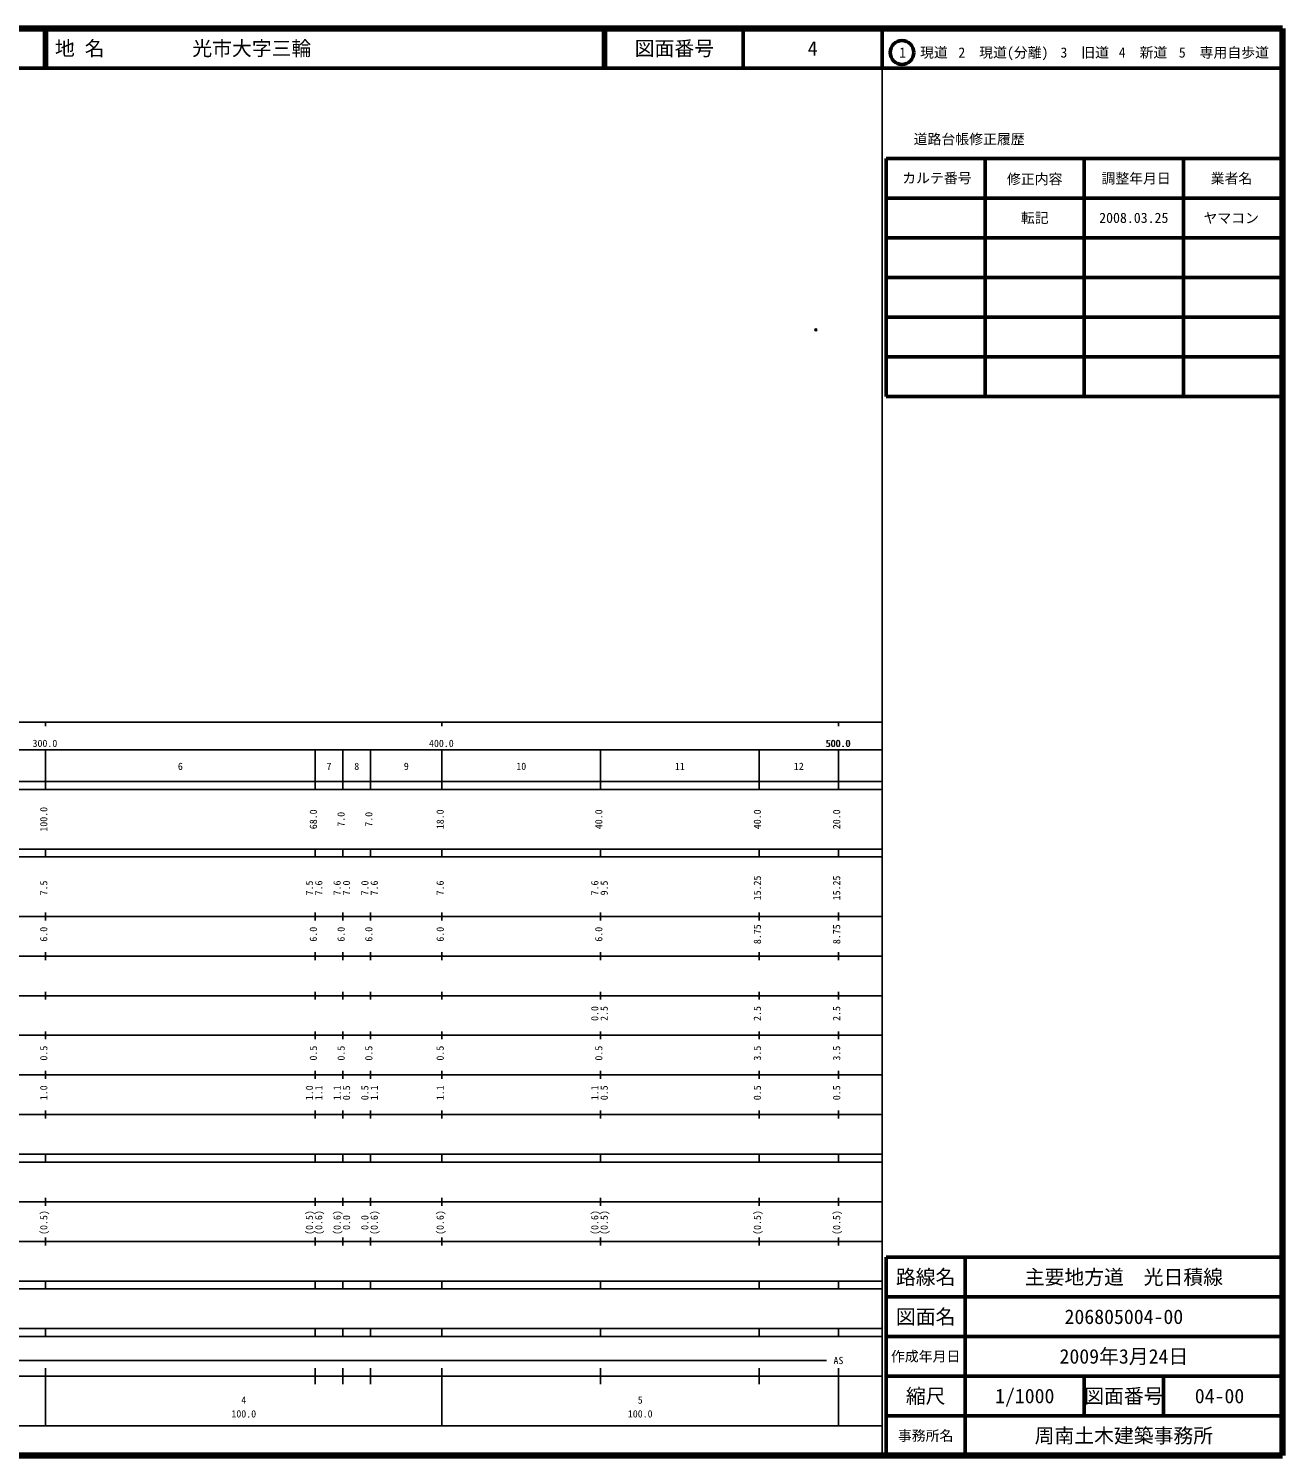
# Model space of a CAD drawing. Units: millimetres on the paper. Extents: x 40 to 680, y 20 to 380.
# Drawn here: x 363.7 to 680, y 20 to 380 of the extents above; entities that cross this region are included whole.
import ezdxf
from ezdxf.enums import TextEntityAlignment as Align

# ---------------------------------------------------------------- set-up
doc = ezdxf.new("R2010")
doc.units = ezdxf.units.MM
doc.header["$PDMODE"] = 32
doc.header["$PDSIZE"] = 0.5
doc.layers.add('M-OTRS', color=6, linetype='Continuous')
doc.layers.add('M-TTL-TXT', color=7, linetype='Continuous')
for name, color, linetype, lineweight in [('M-TTL', 2, 'Continuous', 140), ('M-TTL-BAND', 7, 'Continuous', 25), ('M-TTL-FRAM', 2, 'Continuous', 50), ('M-TTL-LINE', 7, 'Continuous', 50)]:
    doc.layers.add(name, color=color, linetype=linetype, lineweight=lineweight)
doc.styles.add('ＭＳ ゴシック', font='')
doc.styles.get('ＭＳ ゴシック').set_extended_font_data('MS Gothic')

msp = doc.modelspace()

# ---------------------------------------------------------------- linework, layer by layer
at = {"layer": 'M-OTRS'}
msp.add_point((562.305, 304.017), dxfattribs=at)
at = {"layer": 'M-TTL'}
for p, q in [((680, 380), (40, 380)), ((680, 20), (680, 380)), ((40, 20), (680, 20))]:
    msp.add_line(p, q, dxfattribs=at)
at = {"layer": 'M-TTL-BAND'}
for p, q in [((579, 20), (579, 370)), ((40, 205), (579, 205)), ((368, 205), (368, 204)), ((468, 205), (468, 204)), ((568, 205), (568, 204)), ((68, 198), (579, 198)), ((368, 188), (368, 198)), ((436, 188), (436, 198)), ((443, 188), (443, 198)), ((450, 188), (450, 198)), ((468, 188), (468, 198)), ((508, 188), (508, 198)), ((548, 188), (548, 198)), ((568, 188), (568, 198)), ((40, 190), (579, 190)), ((40, 188), (579, 188)), ((40, 173), (579, 173)), ((368, 171), (368, 173)), ((436, 171), (436, 173)), ((443, 171), (443, 173)), ((450, 171), (450, 173)), ((468, 171), (468, 173)), ((508, 171), (508, 173)), ((548, 171), (548, 173)), ((568, 171), (568, 173)), ((40, 171), (579, 171)), ((40, 156), (579, 156)), ((368, 155), (368, 157)), ((436, 155), (436, 157)), ((443, 155), (443, 157)), ((450, 155), (450, 157)), ((468, 155), (468, 157)), ((508, 155), (508, 157)), ((548, 155), (548, 157)), ((568, 155), (568, 157)), ((46, 146), (579, 146)), ((368, 145), (368, 147)), ((436, 145), (436, 147)), ((443, 145), (443, 147)), ((450, 145), (450, 147)), ((468, 145), (468, 147)), ((508, 145), (508, 147)), ((548, 145), (548, 147)), ((568, 145), (568, 147)), ((368, 135), (368, 137)), ((436, 135), (436, 137)), ((443, 135), (443, 137)), ((450, 135), (450, 137)), ((468, 135), (468, 137)), ((508, 135), (508, 137)), ((548, 135), (548, 137)), ((568, 135), (568, 137)), ((52, 136), (579, 136)), ((46, 126), (579, 126)), ((368, 125), (368, 127)), ((436, 125), (436, 127)), ((443, 125), (443, 127)), ((450, 125), (450, 127)), ((468, 125), (468, 127)), ((508, 125), (508, 127)), ((548, 125), (548, 127)), ((568, 125), (568, 127)), ((52, 116), (579, 116)), ((368, 115), (368, 117)), ((436, 115), (436, 117)), ((443, 115), (443, 117)), ((450, 115), (450, 117)), ((468, 115), (468, 117)), ((508, 115), (508, 117)), ((548, 115), (548, 117)), ((568, 115), (568, 117)), ((46, 106), (579, 106)), ((368, 105), (368, 107)), ((436, 105), (436, 107)), ((443, 105), (443, 107)), ((450, 105), (450, 107)), ((468, 105), (468, 107)), ((508, 105), (508, 107)), ((548, 105), (548, 107)), ((568, 105), (568, 107)), ((40, 96), (579, 96)), ((40, 94), (579, 94)), ((368, 94), (368, 96)), ((436, 94), (436, 96)), ((443, 94), (443, 96)), ((450, 94), (450, 96)), ((468, 94), (468, 96)), ((508, 94), (508, 96)), ((548, 94), (548, 96)), ((568, 94), (568, 96)), ((49, 84), (579, 84)), ((368, 83), (368, 85)), ((436, 83), (436, 85)), ((443, 83), (443, 85)), ((450, 83), (450, 85)), ((468, 83), (468, 85)), ((508, 83), (508, 85)), ((548, 83), (548, 85)), ((568, 83), (568, 85)), ((40, 74), (579, 74)), ((368, 73), (368, 75)), ((436, 73), (436, 75)), ((443, 73), (443, 75)), ((450, 73), (450, 75)), ((468, 73), (468, 75)), ((508, 73), (508, 75)), ((548, 73), (548, 75)), ((568, 73), (568, 75)), ((40, 64), (579, 64)), ((40, 62), (579, 62)), ((368, 62), (368, 64)), ((436, 62), (436, 64)), ((443, 62), (443, 64)), ((450, 62), (450, 64)), ((468, 62), (468, 64)), ((508, 62), (508, 64)), ((548, 62), (548, 64)), ((568, 62), (568, 64)), ((40, 52), (579, 52)), ((368, 50), (368, 52)), ((436, 50), (436, 52)), ((443, 50), (443, 52)), ((450, 50), (450, 52)), ((468, 50), (468, 52)), ((508, 50), (508, 52)), ((548, 50), (548, 52)), ((568, 50), (568, 52)), ((40, 50), (579, 50)), ((71, 44), (565, 44)), ((40, 40), (579, 40)), ((368, 27.5), (368, 42)), ((436, 38), (436, 42)), ((443, 38), (443, 42)), ((450, 38), (450, 42)), ((468, 27.5), (468, 42)), ((508, 38), (508, 42)), ((548, 38), (548, 42)), ((568, 27.5), (568, 42)), ((68, 27.5), (579, 27.5))]:
    msp.add_line(p, q, dxfattribs=at)
at = {"layer": 'M-TTL-FRAM'}
for p, q in [((580, 347.197), (580, 287.197)), ((580, 347.197), (680, 347.197)), ((580, 287.197), (680, 287.197)), ((680, 70), (580, 70)), ((580, 70), (580, 20))]:
    msp.add_line(p, q, dxfattribs=at)
at = {"layer": 'M-TTL-LINE'}
for p, q in [((367.75, 380), (367.75, 370)), ((368.25, 380), (368.25, 370)), ((508.747, 380), (508.747, 370)), ((509.247, 380), (509.247, 370)), ((543.997, 380), (543.997, 370)), ((579, 380), (579, 370)), ((40, 370), (680, 370)), ((605, 347.197), (605, 287.197)), ((630, 347.197), (630, 287.197)), ((655, 347.197), (655, 287.197)), ((580, 337.197), (680, 337.197)), ((580, 327.197), (680, 327.197)), ((580, 317.197), (680, 317.197)), ((580, 307.197), (680, 307.197)), ((580, 297.197), (680, 297.197)), ((600, 70), (600, 20)), ((680, 60), (580, 60)), ((680, 50), (580, 50)), ((680, 40), (580, 40)), ((630, 40), (630, 30)), ((650, 40), (650, 30)), ((680, 30), (580, 30))]:
    msp.add_line(p, q, dxfattribs=at)
msp.add_circle((584.031, 373.958), 3, dxfattribs=at)

# ---------------------------------------------------------------- texts
at = {"layer": 'M-TTL-BAND', "style": 'ＭＳ ゴシック'}
for s, p in [('300.0', (367.844, 198.195)), ('400.0', (467.844, 198.195)), ('500.0', (567.844, 198.195)), ('500.0', (568, 198.195)), ('6', (402, 192.405)), ('7', (439.5, 192.405)), ('8', (446.5, 192.405)), ('9', (459, 192.405)), ('10', (488, 192.405)), ('11', (528, 192.405)), ('12', (558, 192.405)), ('AS', (568, 42.5)), ('4', (418, 32.523)), ('5', (518, 32.523)), ('100.0', (418, 29.033)), ('100.0', (518, 29.033))]:
    msp.add_text(s, height=1.833, dxfattribs=at).set_placement(p, align=Align.BOTTOM_CENTER)
for s, p in [('100.0', (369, 180.5)), ('68.0', (437, 180.5)), ('7.0', (444, 180.5)), ('7.0', (451, 180.5)), ('18.0', (469, 180.5)), ('40.0', (509, 180.5)), ('40.0', (549, 180.5)), ('20.0', (569, 180.5)), ('15.25', (549, 163.174)), ('15.25', (569, 163.174)), ('7.5', (369, 163.174)), ('7.5', (436, 163.174)), ('7.6', (438.37, 163.174)), ('7.6', (443, 163.174)), ('7.0', (445.37, 163.174)), ('7.0', (450, 163.174)), ('7.6', (452.37, 163.174)), ('7.6', (469, 163.174)), ('7.6', (508, 163.174)), ('9.5', (510.37, 163.174)), ('6.0', (369, 151.5)), ('6.0', (437, 151.5)), ('6.0', (444, 151.5)), ('6.0', (451, 151.5)), ('6.0', (469, 151.5)), ('6.0', (509, 151.5)), ('8.75', (549, 151.5)), ('8.75', (569, 151.5)), ('0.0', (508, 131.5)), ('2.5', (510.37, 131.5)), ('2.5', (549, 131.5)), ('2.5', (569, 131.5)), ('0.5', (369, 121.5)), ('0.5', (437, 121.5)), ('0.5', (444, 121.5)), ('0.5', (451, 121.5)), ('0.5', (469, 121.5)), ('0.5', (509, 121.5)), ('3.5', (549, 121.5)), ('3.5', (569, 121.5)), ('1.0', (369, 111.5)), ('1.0', (436, 111.5)), ('1.1', (438.37, 111.5)), ('1.1', (443, 111.5)), ('0.5', (445.37, 111.5)), ('0.5', (450, 111.5)), ('1.1', (452.37, 111.5)), ('1.1', (469, 111.5)), ('1.1', (508, 111.5)), ('0.5', (510.37, 111.5)), ('0.5', (549, 111.5)), ('0.5', (569, 111.5)), ('(0.5)', (369, 78.764)), ('(0.5)', (436, 78.764)), ('(0.6)', (438.37, 78.764)), ('(0.6)', (443, 78.764)), ('0.0', (445.37, 78.764)), ('0.0', (450, 78.764)), ('(0.6)', (452.37, 78.764)), ('(0.6)', (469, 78.764)), ('(0.6)', (508, 78.764)), ('(0.5)', (510.37, 78.764)), ('(0.5)', (549, 78.764)), ('(0.5)', (569, 78.764))]:
    msp.add_text(s, height=1.833, rotation=90, dxfattribs=at).set_placement(p, align=Align.BOTTOM_CENTER)
at = {"layer": 'M-TTL-TXT', "style": 'ＭＳ ゴシック'}
for s, p in [('地 名', (370.38, 375)), ('光市大字三輪', (405.024, 375))]:
    msp.add_text(s, height=3.666, dxfattribs=at).set_placement(p, align=Align.MIDDLE_LEFT)
for s, height, p in [('図面番号', 3.666, (526.622, 375)), ('4', 3.666, (561.497, 375)), ('1\u3000現道', 2.566, (589.448, 373.958)), ('2\u3000現道(分離)', 2.566, (609.619, 373.958)), ('3\u3000旧道', 2.566, (630.121, 373.958)), ('4\u3000新道', 2.566, (644.824, 373.958)), ('5\u3000専用自歩道', 2.566, (665.228, 373.958)), ('道路台帳修正履歴', 2.566, (600.968, 352.113)), ('カルテ番号', 2.566, (592.839, 342.277)), ('修正内容', 2.566, (617.509, 342.023)), ('調整年月日', 2.566, (643.089, 342.197)), ('業者名', 2.566, (667.134, 342.197)), ('転記', 2.566, (617.5, 332.245)), ('2008.03.25', 2.566, (642.5, 332.245)), ('ヤマコン', 2.566, (667.077, 332.189)), ('路線名', 3.666, (590, 65)), ('路線名', 3.666, (590, 65)), ('主要地方道\u3000光日積線', 3.666, (640, 65)), ('図面名', 3.666, (590, 55)), ('図面名', 3.666, (590, 55)), ('206805004-00', 3.666, (640, 55)), ('2009年3月24日', 3.666, (640, 45)), ('作成年月日', 2.566, (590, 45)), ('作成年月日', 2.566, (590, 45)), ('縮尺', 3.666, (590, 35)), ('縮尺', 3.666, (590, 35)), ('1/1000', 3.666, (615, 35)), ('図面番号', 3.666, (640, 35)), ('図面番号', 3.666, (640, 35)), ('04-00', 3.666, (664.125, 35)), ('事務所名', 2.566, (590, 25)), ('事務所名', 2.566, (590, 25)), ('周南土木建築事務所', 3.666, (640, 25))]:
    msp.add_text(s, height=height, dxfattribs=at).set_placement(p, align=Align.MIDDLE_CENTER)

doc.saveas('drawing.dxf')
